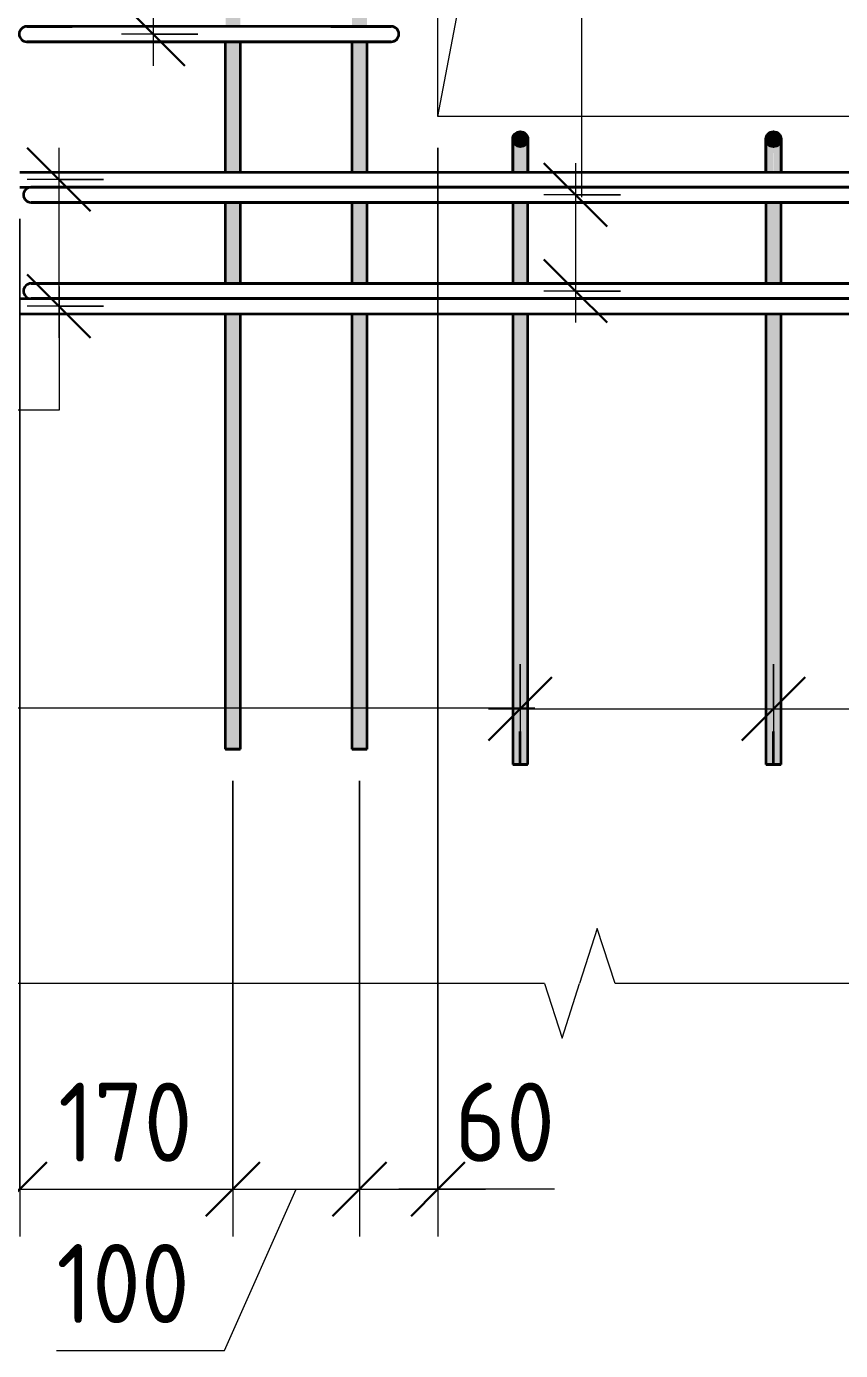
# Model space of a CAD drawing. Header units: millimetres. Extents: x -420 to 46222, y -4716 to 36443.
# Drawn here: x 43293 to 43936, y 440 to 1486 of the extents above; entities that cross this region are included whole.
import ezdxf

# ---------------------------------------------------------------- set-up
doc = ezdxf.new("R2010")
doc.units = ezdxf.units.MM
for name, color, linetype, lineweight in [('AA_Dim', 7, 'Continuous', 9), ('AA_Dim-25', 7, 'Continuous', 9), ('AA_Oformlenie', 7, 'Continuous', 9), ('AA_Vinoska', 7, 'Continuous', 9), ('AF_Okno', 7, 'Continuous', 20), ('AF_Stena_Опалубка', 253, 'Continuous', 20), ('KR_Armatura_Tonkie', 7, 'Continuous', 20)]:
    doc.layers.add(name, color=color, linetype=linetype, lineweight=lineweight)
doc.styles.add('ISOCPEUR_6', font='isocpeur.ttf', dxfattribs={"width": 0.9, "height": 62.5})
doc.styles.add('ISOCPEUR_8', font='isocpeur.ttf', dxfattribs={"width": 0.8, "height": 62.5})
doc.dimstyles.new('05_Округл_5мм__прозр__2', dxfattribs={"dimscale": 304.8, "dimtxt": 62.248823, "dimasz": 0.139436, "dimexe": 0.123031, "dimexo": 0.082021, "dimgap": 0.008202, "dimtad": 1, "dimdec": 0, "dimrnd": 5, "dimdsep": 46, "dimtxsty": 'ISOCPEUR_6', "dimblk1": 'OBLIQUE', "dimblk2": 'OBLIQUE', "dimsah": 1, "dimcen": 0.09, "dimdle": 0.123031, "dimazin": 0, "dimtfac": 1, "dimtdec": 4, "dimtix": 1, "dimtmove": 1, "dimatfit": 3, "dimfxl": 1, "dimtvp": 1, "dimtolj": 1, "dimtzin": 0, "dimlwd": 18, "dimlwe": 18, "dimarcsym": 2})
doc.dimstyles.new('05_Округл_5мм__прозр__3', dxfattribs={"dimscale": 304.8, "dimtxt": 62.248823, "dimasz": 0.139436, "dimexe": 0.123031, "dimexo": 0.082021, "dimgap": 0.008202, "dimtad": 1, "dimdec": 0, "dimrnd": 5, "dimdsep": 46, "dimtxsty": 'ISOCPEUR_6', "dimblk1": 'OBLIQUE', "dimblk2": 'OBLIQUE', "dimsah": 1, "dimcen": 0.09, "dimdle": 0.123031, "dimazin": 0, "dimtfac": 1, "dimtdec": 4, "dimtix": 1, "dimtmove": 0, "dimatfit": 3, "dimfxl": 1, "dimtvp": 1, "dimtolj": 1, "dimtzin": 0, "dimlwd": 18, "dimlwe": 18, "dimarcsym": 2})
doc.dimstyles.new('10_Раскладка_арматуры_с_засечками_1', dxfattribs={"dimscale": 304.8, "dimtxt": 0.18, "dimasz": 0.164042, "dimexe": 0.082021, "dimexo": 0, "dimgap": 0, "dimtad": 1, "dimdec": 3, "dimrnd": 0.001, "dimdsep": 46, "dimtxsty": 'ISOCPEUR_8', "dimblk1": 'OBLIQUE', "dimblk2": 'OBLIQUE', "dimsah": 1, "dimcen": 0.09, "dimdle": 0.082021, "dimazin": 0, "dimtfac": 1, "dimtdec": 4, "dimtix": 1, "dimtmove": 0, "dimatfit": 3, "dimfxl": 1, "dimtvp": 1, "dimtolj": 1, "dimtzin": 0, "dimlwd": 18, "dimlwe": 18, "dimarcsym": 2})

# ---------------------------------------------------------------- blocks, each defined once
blk = doc.blocks.new('231_Отверстие прямоугольное в стене _Окно_Стена_ - Отверстие прямоугольное с обрамлением-4191040-Схема обрамления отверстия 1530х1930 _h_')
at = {"layer": 'AF_Okno', "lineweight": 9}
blk.add_line((-34150, 1415), (-33844, 3039), dxfattribs=at)
blk = doc.blocks.new('350_Стержень П торец СК-СГ _НесАрм_РабПлоск_ - 350_Стержень П торец СК-СГ _НесАрм_РабПлоск_-4140246-Схема обрамления отверстия 1530х1930 _h_')
at = {"layer": 'KR_Armatura_Tonkie', "lineweight": 35}
for points in [[(-34085, 1391), (-34083.4, 1391.2), (-34082, 1391.8), (-34080.8, 1392.8), (-34079.8, 1394), (-34079.2, 1395.4), (-34079, 1397), (-34079.2, 1398.6), (-34079.8, 1400), (-34080.8, 1401.2), (-34082, 1402.2), (-34083.4, 1402.8), (-34085, 1403), (-34086.6, 1402.8), (-34088, 1402.2), (-34089.2, 1401.2), (-34090.2, 1400), (-34090.8, 1398.6), (-34091, 1397), (-34090.8, 1395.4), (-34090.2, 1394), (-34089.2, 1392.8), (-34088, 1391.8), (-34086.1, 1391.1)], [(-34089.2, 1371), (-34085, 1371), (-34085, 1391), (-34086.6, 1391.2), (-34088.4, 1392.1), (-34089.8, 1393.5), (-34090.4, 1394.6), (-34090.8, 1395.4), (-34090.7, 1392.8), (-34091, 1391.1), (-34090.6, 1372.9), (-34090.2, 1371), (-34089.3, 1371)], [(-34084.8, 1371), (-34079.1, 1371), (-34079.1, 1390.7), (-34079.2, 1393.4), (-34079.2, 1395.4), (-34080.2, 1393.5), (-34081.6, 1392.1), (-34082, 1391.8), (-34083.9, 1391.1), (-34085, 1391), (-34084.9, 1371)], [(-34079, 1390.3), (-34079.3, 1392.7), (-34079.1, 1391.1), (-34079, 1390.4)]]:
    blk.add_hatch(color=256, dxfattribs=at).paths.add_polyline_path(points)
h = blk.add_hatch(color=256, dxfattribs=at)
h.paths.add_polyline_path([(-34090.4, 1371), (-34090.7, 1372.9), (-34090.6, 1371)])
h.paths.add_polyline_path([(-34090.9, 1391.6), (-34090.8, 1394.1), (-34090.9, 1391.8)])
h = blk.add_hatch(color=256, dxfattribs=at)
h.paths.add_polyline_path([(-34086.6, 903), (-34085, 903), (-34085, 1259), (-34091, 1259), (-34090.8, 903), (-34088, 903)])
h.paths.add_polyline_path([(-34088, 1283), (-34085, 1283), (-34085, 1347), (-34091, 1347), (-34090.8, 1283), (-34088.2, 1283)])
h = blk.add_hatch(color=256, dxfattribs=at)
h.paths.add_polyline_path([(-34085, 903), (-34079, 903), (-34079.2, 1259), (-34085, 1259), (-34085, 949.9)])
h.paths.add_polyline_path([(-34079.8, 1283), (-34079, 1283), (-34079.2, 1347), (-34085, 1347), (-34085, 1283), (-34080, 1283)])
at = {"layer": 'AA_Oformlenie'}
for start, end in [(90, 270), (270, 90)]:
    blk.add_arc((-34085, 1397), 6, start, end, dxfattribs=at)
at = {"layer": 'KR_Armatura_Tonkie', "lineweight": 35}
for p, q in [((-34091, 1347), (-34091, 1283)), ((-34079, 1283), (-34079, 1347)), ((-34091, 1259), (-34091, 903)), ((-34079, 903), (-34079, 1259)), ((-34085, 903), (-34085, 929)), ((-34085, 903), (-34085, 929)), ((-34085, 903), (-34091, 903)), ((-34090.8, 903), (-34085, 903)), ((-34085, 903), (-34090.8, 903)), ((-34090.8, 903), (-34085, 903)), ((-34085, 903), (-34079.2, 903)), ((-34079, 903), (-34085, 903)), ((-34085, 903), (-34079.2, 903)), ((-34079.2, 903), (-34085, 903))]:
    blk.add_line(p, q, dxfattribs=at)
at = {"layer": 'KR_Armatura_Tonkie', "lineweight": 35, "flags": 128}
for points in [[(-34091, 1397), (-34091, 1395), (-34091, 1389.4), (-34091, 1380.6), (-34091, 1371)], [(-34091, 1371), (-34091, 1372.7), (-34091, 1383.2), (-34091, 1391.2), (-34091, 1395.9), (-34091, 1397)], [(-34079, 1371), (-34079, 1372.7), (-34079, 1383.2), (-34079, 1391.2), (-34079, 1395.9), (-34079, 1397)], [(-34079, 1397), (-34079, 1395), (-34079, 1389.4), (-34079, 1380.6), (-34079, 1371)]]:
    blk.add_lwpolyline(points, dxfattribs=at)
at = {"layer": 'KR_Armatura_Tonkie', "lineweight": 35}
blk.add_circle((-34085, 1397), 6, dxfattribs=at)
blk = doc.blocks.new('350_Стержень верт с удлинением концов _НесАрм_РабПлоск_ - 350_Стержень верт с удлинением концов _НесАрм_РабПлоск_-V21-Схема обрамления отверстия 1530х1930 _h_')
at = {"layer": 'KR_Armatura_Tonkie', "lineweight": 35}
h = blk.add_hatch(color=256, dxfattribs=at)
h.paths.add_polyline_path([(-34212, 915), (-34206, 915), (-34206.3, 1259), (-34218, 1259), (-34217.8, 915), (-34213.6, 915)])
h.paths.add_polyline_path([(-34213.7, 1283), (-34206, 1283), (-34206.3, 1347), (-34218, 1347), (-34217.8, 1283), (-34215, 1283)])
h.paths.add_polyline_path([(-34213.8, 1371), (-34206, 1371), (-34206.2, 1474), (-34218, 1474), (-34217.8, 1371), (-34215, 1371)])
h.paths.add_polyline_path([(-34217.8, 1486), (-34206, 1486), (-34206.2, 1674), (-34218, 1674), (-34218, 1486)])
h.paths.add_polyline_path([(-34216, 1686), (-34206, 1686), (-34206.2, 1874), (-34218, 1874), (-34217.8, 1686), (-34216.2, 1686)])
h.paths.add_polyline_path([(-34209.1, 1886), (-34206, 1886), (-34206.2, 2074), (-34218, 2074), (-34217.8, 1886), (-34209.4, 1886)])
h.paths.add_polyline_path([(-34217.9, 2086), (-34206, 2086), (-34206.2, 2274), (-34218, 2274), (-34218, 2086)])
h.paths.add_polyline_path([(-34216, 2286), (-34206, 2286), (-34206.2, 2474), (-34218, 2474), (-34217.8, 2286), (-34216.2, 2286)])
h.paths.add_polyline_path([(-34217.9, 2486), (-34206, 2486), (-34206.2, 2674), (-34218, 2674), (-34218, 2486)])
h.paths.add_polyline_path([(-34210.4, 2686), (-34206, 2686), (-34206.2, 2874), (-34218, 2874), (-34217.8, 2686), (-34211.3, 2686)])
h.paths.add_polyline_path([(-34216, 2886), (-34206, 2886), (-34206.2, 3074), (-34218, 3074), (-34217.8, 2886), (-34216.2, 2886)])
h.paths.add_polyline_path([(-34217.9, 3086), (-34206, 3086), (-34206.2, 3274), (-34218, 3274), (-34218, 3086)])
h.paths.add_polyline_path([(-34217.8, 3286), (-34206, 3286), (-34206.2, 3387), (-34218, 3387), (-34217.9, 3286)])
h.paths.add_polyline_path([(-34213.6, 3419), (-34206, 3419), (-34206.2, 3487), (-34218, 3487), (-34217.8, 3419), (-34214.7, 3419)])
h.paths.add_polyline_path([(-34216, 3519), (-34206, 3519), (-34206.2, 4080), (-34218, 4080), (-34217.8, 3519), (-34216.2, 3519)])
for p, q in [((-34218, 1474), (-34218, 1371)), ((-34206, 1371), (-34206, 1474)), ((-34218, 1347), (-34218, 1283)), ((-34206, 1283), (-34206, 1347)), ((-34218, 1259), (-34218, 915)), ((-34206, 915), (-34206, 1259)), ((-34206, 915), (-34218, 915)), ((-34217.8, 915), (-34206.2, 915))]:
    blk.add_line(p, q, dxfattribs=at)
blk = doc.blocks.new('350_Стержень верт с удлинением концов _НесАрм_РабПлоск_ - 350_Стержень верт с удлинением концов _НесАрм_РабПлоск_-V19-Схема обрамления отверстия 1530х1930 _h_')
at = {"layer": 'KR_Armatura_Tonkie', "lineweight": 35}
for p, q in [((-32464, 1474), (-32464, 1371)), ((-32452, 1371), (-32452, 1474)), ((-32464, 1347), (-32464, 1283)), ((-32452, 1283), (-32452, 1347)), ((-32464, 1259), (-32464, 915)), ((-32452, 915), (-32452, 1259)), ((-32463.8, 915), (-32452.2, 915)), ((-32452.2, 915), (-32463.8, 915))]:
    blk.add_line(p, q, dxfattribs=at)
blk = doc.blocks.new('350_Стержень верт с удлинением концов _НесАрм_РабПлоск_ - 350_Стержень верт с удлинением концов _НесАрм_РабПлоск_-4184977-Схема обрамления отверстия 1530х1930 _h_')
at = {"layer": 'KR_Armatura_Tonkie', "lineweight": 35}
h = blk.add_hatch(color=256, dxfattribs=at)
h.paths.add_polyline_path([(-32458, 915), (-32452, 915), (-32452.3, 1259), (-32464, 1259), (-32463.8, 915), (-32459.6, 915)])
h.paths.add_polyline_path([(-32458.2, 1283), (-32452, 1283), (-32452.3, 1347), (-32464, 1347), (-32463.8, 1283), (-32459.6, 1283)])
h.paths.add_polyline_path([(-32452.9, 1371), (-32452, 1371), (-32452.2, 1474), (-32464, 1474), (-32463.8, 1371), (-32453.8, 1371)])
h.paths.add_polyline_path([(-32453.8, 1486), (-32452, 1486), (-32452.2, 1674), (-32464, 1674), (-32463.8, 1486), (-32454, 1486)])
h.paths.add_polyline_path([(-32458.4, 1686), (-32452, 1686), (-32452.2, 1874), (-32464, 1874), (-32463.8, 1686), (-32459.6, 1686)])
h.paths.add_polyline_path([(-32453.1, 1886), (-32452, 1886), (-32452.2, 2074), (-32464, 2074), (-32463.8, 1886), (-32453.8, 1886)])
h.paths.add_polyline_path([(-32453.8, 2086), (-32452, 2086), (-32452.2, 2274), (-32464, 2274), (-32463.8, 2086), (-32454.2, 2086)])
h.paths.add_polyline_path([(-32458.7, 2286), (-32452, 2286), (-32452.2, 2474), (-32464, 2474), (-32463.8, 2286), (-32459.6, 2286)])
h.paths.add_polyline_path([(-32453.8, 2486), (-32452, 2486), (-32452.2, 2674), (-32464, 2674), (-32463.8, 2486), (-32454.4, 2486)])
h.paths.add_polyline_path([(-32453.8, 2686), (-32452, 2686), (-32452.2, 2874), (-32464, 2874), (-32463.8, 2686), (-32454.5, 2686)])
h.paths.add_polyline_path([(-32459, 2886), (-32452, 2886), (-32452.2, 3074), (-32464, 3074), (-32463.8, 2886), (-32459.6, 2886)])
h.paths.add_polyline_path([(-32453.8, 3086), (-32452, 3086), (-32452.2, 3274), (-32464, 3274), (-32463.8, 3086), (-32454.6, 3086)])
h.paths.add_polyline_path([(-32453.8, 3286), (-32452, 3286), (-32452.2, 3387), (-32464, 3387), (-32463.8, 3286), (-32454.7, 3286)])
h.paths.add_polyline_path([(-32459.2, 3419), (-32452, 3419), (-32452.2, 3487), (-32464, 3487), (-32463.8, 3419), (-32459.6, 3419)])
h.paths.add_polyline_path([(-32459.3, 3519), (-32452, 3519), (-32452.2, 4080), (-32464, 4080), (-32463.8, 3519), (-32459.6, 3519)])
for p, q in [((-32464, 1474), (-32464, 1371)), ((-32452, 1371), (-32452, 1474)), ((-32464, 1347), (-32464, 1283)), ((-32452, 1283), (-32452, 1347)), ((-32464, 1259), (-32464, 915)), ((-32452, 915), (-32452, 1259)), ((-32452, 915), (-32464, 915)), ((-32463.8, 915), (-32452.2, 915))]:
    blk.add_line(p, q, dxfattribs=at)
blk = doc.blocks.new('350_Стержень П торец СК-СГ _НесАрм_РабПлоск_ - 350_Стержень П торец СК-СГ _НесАрм_РабПлоск_-V22-Схема обрамления отверстия 1530х1930 _h_')
at = {"layer": 'KR_Armatura_Tonkie', "lineweight": 35}
for points in [[(-33085, 1391), (-33083.4, 1391.2), (-33082, 1391.8), (-33080.8, 1392.8), (-33079.8, 1394), (-33079.2, 1395.4), (-33079, 1397), (-33079.2, 1398.6), (-33079.8, 1400), (-33080.8, 1401.2), (-33082, 1402.2), (-33084.1, 1402.9), (-33085, 1403), (-33086.6, 1402.8), (-33088, 1402.2), (-33089.2, 1401.2), (-33090.2, 1400), (-33090.8, 1398.6), (-33091, 1397), (-33090.8, 1395.4), (-33090.2, 1394), (-33089.2, 1392.8), (-33088, 1391.8), (-33086.6, 1391.2)], [(-33089.2, 1371), (-33085, 1371), (-33085, 1391), (-33086.6, 1391.2), (-33088.4, 1392.1), (-33089.8, 1393.5), (-33090.4, 1394.6), (-33090.8, 1395.4), (-33090.7, 1392.8), (-33091, 1391.1), (-33090.6, 1372.9), (-33090.2, 1371), (-33089.3, 1371)], [(-33084.8, 1371), (-33079.1, 1371), (-33079.1, 1390.7), (-33079.2, 1393.4), (-33079.2, 1395.4), (-33080.2, 1393.5), (-33081.6, 1392.1), (-33082, 1391.8), (-33084.1, 1391.1), (-33085, 1391), (-33084.9, 1371)], [(-33079, 1390.3), (-33079.3, 1392.7), (-33079.1, 1391.1), (-33079, 1390.4)]]:
    blk.add_hatch(color=256, dxfattribs=at).paths.add_polyline_path(points)
h = blk.add_hatch(color=256, dxfattribs=at)
h.paths.add_polyline_path([(-33090.4, 1371), (-33090.7, 1372.9), (-33090.6, 1371)])
h.paths.add_polyline_path([(-33090.9, 1391.6), (-33090.8, 1394.1), (-33090.9, 1391.8)])
h = blk.add_hatch(color=256, dxfattribs=at)
h.paths.add_polyline_path([(-33085, 903), (-33085, 1259), (-33091, 1259), (-33090.8, 903), (-33086.6, 903)])
h.paths.add_polyline_path([(-33087.8, 1283), (-33085, 1283), (-33085, 1347), (-33091, 1347), (-33090.8, 1283), (-33088, 1283)])
h = blk.add_hatch(color=256, dxfattribs=at)
h.paths.add_polyline_path([(-33085, 903), (-33079, 903), (-33079.2, 1259), (-33085, 1259), (-33085, 949.9)])
h.paths.add_polyline_path([(-33082, 1283), (-33079, 1283), (-33079.2, 1347), (-33085, 1347), (-33085, 1283), (-33082.2, 1283)])
at = {"layer": 'AA_Oformlenie'}
for start, end in [(90, 270), (270, 90)]:
    blk.add_arc((-33085, 1397), 6, start, end, dxfattribs=at)
at = {"layer": 'KR_Armatura_Tonkie', "lineweight": 35}
for p, q in [((-33091, 1347), (-33091, 1283)), ((-33079, 1283), (-33079, 1347)), ((-33091, 1259), (-33091, 903)), ((-33079, 903), (-33079, 1259)), ((-33085, 903), (-33085, 929)), ((-33085, 903), (-33085, 929)), ((-33085, 903), (-33091, 903)), ((-33090.8, 903), (-33085, 903)), ((-33085, 903), (-33090.8, 903)), ((-33090.8, 903), (-33085, 903)), ((-33085, 903), (-33079.2, 903)), ((-33079, 903), (-33085, 903)), ((-33085, 903), (-33079.2, 903)), ((-33079.2, 903), (-33085, 903))]:
    blk.add_line(p, q, dxfattribs=at)
at = {"layer": 'KR_Armatura_Tonkie', "lineweight": 35, "flags": 128}
for points in [[(-33091, 1397), (-33091, 1395), (-33091, 1389.4), (-33091, 1380.6), (-33091, 1371)], [(-33091, 1371), (-33091, 1372.7), (-33091, 1383.2), (-33091, 1391.2), (-33091, 1395.9), (-33091, 1397)], [(-33079, 1371), (-33079, 1372.7), (-33079, 1383.2), (-33079, 1391.2), (-33079, 1395.9), (-33079, 1397)], [(-33079, 1397), (-33079, 1395), (-33079, 1389.4), (-33079, 1380.6), (-33079, 1371)]]:
    blk.add_lwpolyline(points, dxfattribs=at)
at = {"layer": 'KR_Armatura_Tonkie', "lineweight": 35}
blk.add_circle((-33085, 1397), 6, dxfattribs=at)
blk = doc.blocks.new('011_Прямоугольник обрыва _ЭлУзла_ - 011_Прямоугольник обрыва _ЭлУзла_-4186116-Схема обрамления отверстия 1530х1930 _h_')
at = {"layer": 'AA_Oformlenie'}
for p, q in [((-34065.8, 730), (-34677.7, 730)), ((-32786.9, 730), (-34010.1, 730))]:
    blk.add_line(p, q, dxfattribs=at)
blk = doc.blocks.new('DIMBLOCK123-Схема обрамления отверстия 1530х1930 _h_')
at = {"layer": 'AA_Dim-25', "lineweight": 18}
for p, q in [((43288.1, 1334), (43288.1, 529.9)), ((43288.1, 567.4), (43288.1, 1334)), ((43456.4, 890), (43456.4, 529.9)), ((43456.4, 567.4), (43456.4, 890)), ((43250.6, 567.4), (43456.4, 567.4))]:
    blk.add_line(p, q, dxfattribs=at)
at = {"layer": 'AA_Dim-25', "lineweight": 30}
for p, q in [((43288.1, 567.4), (43309.3, 588.7)), ((43456.4, 567.4), (43477.6, 588.7)), ((43288.1, 567.4), (43266.8, 546.2)), ((43456.4, 567.4), (43435.1, 546.2))]:
    blk.add_line(p, q, dxfattribs=at)
at = {"layer": 'AA_Dim-25', "color": 0, "lineweight": 18, "insert": (43318.4, 651.6), "char_height": 62.5, "width": 129.286, "attachment_point": 1, "line_spacing_factor": 1.149209, "style": 'ISOCPEUR_6'}
blk.add_mtext('170', dxfattribs=at)
blk = doc.blocks.new('_Oblique')
at = {"color": 0, "linetype": 'ByBlock', "lineweight": -2}
blk.add_line((-0.5, -0.5), (0.5, 0.5), dxfattribs=at)
blk = doc.blocks.new('DIMBLOCK124-Схема обрамления отверстия 1530х1930 _h_')
at = {"layer": 'AA_Dim-25', "lineweight": 18}
for p, q in [((43456.4, 890), (43456.4, 529.9)), ((43456.4, 567.4), (43456.4, 890)), ((43556.4, 890), (43556.4, 529.9)), ((43556.4, 567.4), (43556.4, 890)), ((43449.8, 439.9), (43506.4, 567.4)), ((43456.4, 567.4), (43556.4, 567.4)), ((43317, 439.9), (43449.8, 439.9))]:
    blk.add_line(p, q, dxfattribs=at)
at = {"layer": 'AA_Dim-25', "lineweight": 30}
for p, q in [((43456.4, 567.4), (43477.6, 588.7)), ((43556.4, 567.4), (43577.6, 588.7)), ((43456.4, 567.4), (43435.1, 546.2)), ((43556.4, 567.4), (43535.1, 546.2))]:
    blk.add_line(p, q, dxfattribs=at)
at = {"layer": 'AA_Dim-25', "color": 0, "lineweight": 18, "insert": (43317, 524.1), "char_height": 62.5, "width": 129.286, "attachment_point": 1, "line_spacing_factor": 1.149209, "style": 'ISOCPEUR_6'}
blk.add_mtext('100', dxfattribs=at)
blk = doc.blocks.new('DIMBLOCK125-Схема обрамления отверстия 1530х1930 _h_')
at = {"layer": 'AA_Dim-25', "lineweight": 18}
for p, q in [((43618.4, 1390), (43618.4, 529.9)), ((43618.4, 567.4), (43618.4, 1390)), ((43556.4, 890), (43556.4, 529.9)), ((43556.4, 567.4), (43556.4, 890)), ((43556.4, 567.4), (43655.9, 567.4)), ((43606.5, 567.4), (43587.4, 567.4)), ((43710.5, 567.4), (43606.5, 567.4))]:
    blk.add_line(p, q, dxfattribs=at)
at = {"layer": 'AA_Dim-25', "lineweight": 30}
for p, q in [((43556.4, 567.4), (43577.6, 588.7)), ((43618.4, 567.4), (43639.6, 588.7)), ((43556.4, 567.4), (43535.1, 546.2)), ((43618.4, 567.4), (43597.1, 546.2))]:
    blk.add_line(p, q, dxfattribs=at)
at = {"layer": 'AA_Dim-25', "color": 0, "lineweight": 18, "insert": (43631.5, 651.6), "char_height": 62.5, "width": 94.81, "attachment_point": 1, "line_spacing_factor": 1.149209, "style": 'ISOCPEUR_6'}
blk.add_mtext('60', dxfattribs=at)
blk = doc.blocks.new('DIMBLOCK129-Схема обрамления отверстия 1530х1930 _h_')
at = {"layer": 'AA_Dim-25', "lineweight": 18}
for p, q in [((43683.4, 982.2), (43683.4, 921.9)), ((43683.4, 946.9), (43683.4, 982.2)), ((43883.4, 982.2), (43883.4, 921.9)), ((43883.4, 946.9), (43883.4, 982.2)), ((43658.4, 946.9), (43883.4, 946.9))]:
    blk.add_line(p, q, dxfattribs=at)
at = {"layer": 'AA_Dim-25', "lineweight": 30}
for p, q in [((43683.4, 946.9), (43708.4, 971.9)), ((43883.4, 946.9), (43908.4, 971.9)), ((43683.4, 946.9), (43658.4, 921.9)), ((43883.4, 946.9), (43858.4, 921.9))]:
    blk.add_line(p, q, dxfattribs=at)
blk = doc.blocks.new('DIMBLOCK130-Схема обрамления отверстия 1530х1930 _h_')
at = {"layer": 'AA_Dim-25', "lineweight": 18}
for p, q in [((43883.4, 982.2), (43883.4, 921.9)), ((43883.4, 946.9), (43883.4, 982.2)), ((44083.4, 982.2), (44083.4, 921.9)), ((44083.4, 946.9), (44083.4, 982.2)), ((43883.4, 946.9), (44083.4, 946.9))]:
    blk.add_line(p, q, dxfattribs=at)
at = {"layer": 'AA_Dim-25', "lineweight": 30}
for p, q in [((43883.4, 946.9), (43908.4, 971.9)), ((44083.4, 946.9), (44108.4, 971.9)), ((43883.4, 946.9), (43858.4, 921.9)), ((44083.4, 946.9), (44058.4, 921.9))]:
    blk.add_line(p, q, dxfattribs=at)
blk = doc.blocks.new('DIMBLOCK138-Схема обрамления отверстия 1530х1930 _h_')
at = {"layer": 'AA_Dim-25', "lineweight": 30}
for p, q in [((43727.1, 1353), (43702.1, 1378)), ((43727.1, 1353), (43752.1, 1328)), ((43727.1, 1277), (43702.1, 1302)), ((43727.1, 1277), (43752.1, 1252))]:
    blk.add_line(p, q, dxfattribs=at)
at = {"layer": 'AA_Dim-25', "lineweight": 18}
for p, q in [((43727.1, 1378), (43727.1, 1252)), ((43762.5, 1353), (43702.1, 1353)), ((43727.1, 1353), (43762.5, 1353)), ((43762.5, 1277), (43702.1, 1277)), ((43727.1, 1277), (43762.5, 1277))]:
    blk.add_line(p, q, dxfattribs=at)
blk = doc.blocks.new('DIMBLOCK140-Схема обрамления отверстия 1530х1930 _h_')
at = {"layer": 'AA_Dim-25', "lineweight": 30}
for p, q in [((43319, 1365), (43294, 1390)), ((43319, 1365), (43344, 1340)), ((43319, 1265), (43294, 1290)), ((43319, 1265), (43344, 1240))]:
    blk.add_line(p, q, dxfattribs=at)
at = {"layer": 'AA_Dim-25', "lineweight": 18}
for p, q in [((43319, 1390), (43319, 1240)), ((43354.3, 1365), (43294, 1365)), ((43319, 1365), (43354.3, 1365)), ((43354.3, 1265), (43294, 1265)), ((43319, 1265), (43354.3, 1265))]:
    blk.add_line(p, q, dxfattribs=at)
blk = doc.blocks.new('DIMBLOCK149-Схема обрамления отверстия 1530х1930 _h_')
at = {"layer": 'AA_Dim-25', "lineweight": 30}
for p, q in [((43393.3, 1680), (43368.3, 1705)), ((43393.3, 1680), (43418.3, 1655)), ((43393.3, 1480), (43368.3, 1505)), ((43393.3, 1480), (43418.3, 1455))]:
    blk.add_line(p, q, dxfattribs=at)
at = {"layer": 'AA_Dim-25', "lineweight": 18}
for p, q in [((43428.7, 1680), (43368.3, 1680)), ((43393.3, 1680), (43393.3, 1455)), ((43393.3, 1680), (43428.7, 1680)), ((43428.7, 1480), (43368.3, 1480)), ((43393.3, 1480), (43428.7, 1480))]:
    blk.add_line(p, q, dxfattribs=at)

msp = doc.modelspace()

# ---------------------------------------------------------------- linework, layer by layer
at = {"layer": 'AA_Vinoska'}
for p, q in [((43732.1187, 1351.0429), (43732.1187, 1583.5793)), ((43319.1776, 1280.6625), (43319.1776, 1182.8689)), ((43319.1776, 1182.8689), (43045.0316, 1182.8689)), ((43694.7771, 947.3044), (43045.0316, 947.3044)), ((43744.1962, 773.3251), (43730.1191, 730)), ((43758.2734, 730), (43744.1962, 773.3251)), ((43702.6191, 730), (43716.3691, 686.6987)), ((43716.3691, 686.6987), (43730.1191, 730))]:
    msp.add_line(p, q, dxfattribs=at)
at = {"layer": 'AF_Stena_Опалубка'}
for p, q in [((43618.3974, 1415), (43618.3974, 3345)), ((45148.3974, 1415), (43618.3974, 1415))]:
    msp.add_line(p, q, dxfattribs=at)
at = {"layer": 'KR_Armatura_Tonkie', "lineweight": 35}
for p, q in [((43329.542, 1486), (43293.542, 1486)), ((43293.542, 1486), (43329.542, 1486)), ((43545.542, 1486), (43329.542, 1486)), ((43520.0862, 1486), (43482.9207, 1486)), ((43581.542, 1486), (43520.0862, 1486)), ((43533.8324, 1486), (43570.9979, 1486)), ((43570.9979, 1486), (43545.542, 1486)), ((43563.76, 1486), (43581.542, 1486)), ((43570.9979, 1486), (43570.9979, 1486)), ((43329.542, 1474), (43293.542, 1474)), ((43293.542, 1474), (43329.542, 1474)), ((43545.542, 1474), (43329.542, 1474)), ((43329.542, 1474), (43545.542, 1474)), ((43520.0862, 1474), (43482.9207, 1474)), ((43581.542, 1474), (43520.0862, 1474)), ((43533.8324, 1474), (43570.9979, 1474)), ((43581.542, 1474), (43545.542, 1474)), ((43545.542, 1474), (43563.542, 1474)), ((43563.76, 1474), (43581.542, 1474)), ((43570.9979, 1474), (43581.542, 1474)), ((43288.0634, 1371), (45458.0634, 1371)), ((43288.0634, 1371), (45458.0634, 1371)), ((43498.0634, 1371), (45358.0634, 1371)), ((43288.0634, 1359), (45458.0634, 1359)), ((43288.0634, 1359), (45458.0634, 1359)), ((43332.9869, 1359), (43296.9869, 1359)), ((43296.9869, 1359), (43332.9869, 1359)), ((44105.9869, 1359), (43332.9869, 1359)), ((43332.9869, 1359), (44105.9869, 1359)), ((43498.0634, 1359), (45358.0634, 1359)), ((43332.9869, 1347), (43296.9869, 1347)), ((43296.9869, 1347), (43332.9869, 1347)), ((44105.9869, 1347), (43332.9869, 1347)), ((43332.9869, 1347), (44105.9869, 1347)), ((43332.9869, 1283), (43296.9869, 1283)), ((43296.9869, 1283), (43332.9869, 1283)), ((44105.9869, 1283), (43332.9869, 1283)), ((43332.9869, 1283), (44105.9869, 1283)), ((43288.0634, 1271), (45458.0634, 1271)), ((43288.0634, 1271), (45458.0634, 1271)), ((43332.9869, 1271), (43296.9869, 1271)), ((43296.9869, 1271), (43332.9869, 1271)), ((44105.9869, 1271), (43332.9869, 1271)), ((43332.9869, 1271), (44105.9869, 1271)), ((43288.0634, 1259), (45458.0634, 1259)), ((43288.0634, 1259), (45458.0634, 1259))]:
    msp.add_line(p, q, dxfattribs=at)
for centre, start, end in [((43293.542, 1480), 90, 270), ((43293.542, 1480), 90, 270), ((43581.542, 1480), 270, 90), ((43581.542, 1480), 347.555256, 90), ((43581.542, 1480), 270, 90), ((43581.542, 1480), 270, 345), ((43296.9869, 1353), 90, 270), ((43296.9869, 1353), 90, 270), ((43296.9869, 1277), 90, 270), ((43296.9869, 1277), 90, 270)]:
    msp.add_arc(centre, 6, start, end, dxfattribs=at)

# ---------------------------------------------------------------- block references
at = {"layer": 'AA_Oformlenie'}
msp.add_blockref('011_Прямоугольник обрыва _ЭлУзла_ - 011_Прямоугольник обрыва _ЭлУзла_-4186116-Схема обрамления отверстия 1530х1930 _h_', (77768.3974, 0), dxfattribs=at)
at = {"layer": 'AF_Okno'}
msp.add_blockref('231_Отверстие прямоугольное в стене _Окно_Стена_ - Отверстие прямоугольное с обрамлением-4191040-Схема обрамления отверстия 1530х1930 _h_', (77768.3974, 0), dxfattribs=at)
at = {"layer": 'KR_Armatura_Tonkie', "lineweight": 35}
for name, p in [('350_Стержень верт с удлинением концов _НесАрм_РабПлоск_ - 350_Стержень верт с удлинением концов _НесАрм_РабПлоск_-4184977-Схема обрамления отверстия 1530х1930 _h_', (75914.3974, 0)), ('350_Стержень верт с удлинением концов _НесАрм_РабПлоск_ - 350_Стержень верт с удлинением концов _НесАрм_РабПлоск_-V19-Схема обрамления отверстия 1530х1930 _h_', (75914.3974, 0)), ('350_Стержень верт с удлинением концов _НесАрм_РабПлоск_ - 350_Стержень верт с удлинением концов _НесАрм_РабПлоск_-V21-Схема обрамления отверстия 1530х1930 _h_', (77768.3974, 0)), ('350_Стержень верт с удлинением концов _НесАрм_РабПлоск_ - 350_Стержень верт с удлинением концов _НесАрм_РабПлоск_-V19-Схема обрамления отверстия 1530х1930 _h_', (76014.3974, 0)), ('350_Стержень П торец СК-СГ _НесАрм_РабПлоск_ - 350_Стержень П торец СК-СГ _НесАрм_РабПлоск_-4140246-Схема обрамления отверстия 1530х1930 _h_', (77768.3974, 0)), ('350_Стержень П торец СК-СГ _НесАрм_РабПлоск_ - 350_Стержень П торец СК-СГ _НесАрм_РабПлоск_-V22-Схема обрамления отверстия 1530х1930 _h_', (76968.3974, 0))]:
    msp.add_blockref(name, p, dxfattribs=at)

# ---------------------------------------------------------------- dimensions: what is measured, and where the dimension line sits
at = {"layer": 'AA_Dim', "lineweight": 18}
for base, p1, p2, override, picture, middle in [((43393.3493, 1480), (43428.7046, 1680), (43428.7046, 1480), {"dimpost": '<>', "dimfxl": 200}, 'DIMBLOCK149-Схема обрамления отверстия 1530х1930 _h_', (43362.0993, 1580)), ((43318.9874, 1265), (43354.3427, 1365), (43354.3427, 1265), {"dimpost": '<>', "dimfxl": 100}, 'DIMBLOCK140-Схема обрамления отверстия 1530х1930 _h_', (43287.7374, 1315)), ((43727.1356, 1277), (43762.4909, 1353), (43762.4909, 1277), {"dimpost": '<>', "dimfxl": 76}, 'DIMBLOCK138-Схема обрамления отверстия 1530х1930 _h_', (43695.8856, 1315))]:
    dim = msp.add_linear_dim(base=base, p1=p1, p2=p2, angle=90, dimstyle='10_Раскладка_арматуры_с_засечками_1', override=override, dxfattribs=at)
    dim.commit()
    dim.dimension.update_dxf_attribs({"geometry": picture, "text_midpoint": middle})
for base, p1, p2, override, picture, middle in [((43618.3974, 567.4403), (43556.3974, 915), (43618.3974, 1415), {"dimpost": '<>', "dimfxl": 503.829336}, 'DIMBLOCK125-Схема обрамления отверстия 1530х1930 _h_', (43678.8919, 609.9271)), ((43556.3974, 567.4403), (43456.3974, 915), (43556.3974, 915), {"dimpost": '<>', "dimfxl": 100}, 'DIMBLOCK124-Схема обрамления отверстия 1530х1930 _h_', (43381.6894, 482.4271))]:
    dim = msp.add_linear_dim(base=base, p1=p1, p2=p2, dimstyle='05_Округл_5мм__прозр__2', override=override, dxfattribs=at)
    dim.commit()
    dim.dimension.update_dxf_attribs({"geometry": picture, "text_midpoint": middle, "dimtype": 160})
for base, p1, p2, dimstyle, override, picture, middle in [((43456.3974, 567.4403), (43288.0634, 1359), (43456.3974, 915), '05_Округл_5мм__прозр__3', {"dimpost": '<>', "dimfxl": 474.839262}, 'DIMBLOCK123-Схема обрамления отверстия 1530х1930 _h_', (43372.2304, 601.1903)), ((43883.3974, 946.884), (43683.3974, 982.2394), (43883.3974, 982.2394), '10_Раскладка_арматуры_с_засечками_1', {"dimpost": '<>', "dimfxl": 200}, 'DIMBLOCK129-Схема обрамления отверстия 1530х1930 _h_', (43783.3974, 978.134)), ((44083.3974, 946.884), (43883.3974, 982.2394), (44083.3974, 982.2394), '10_Раскладка_арматуры_с_засечками_1', {"dimpost": '<>', "dimfxl": 200}, 'DIMBLOCK130-Схема обрамления отверстия 1530х1930 _h_', (43983.3974, 978.134))]:
    dim = msp.add_linear_dim(base=base, p1=p1, p2=p2, dimstyle=dimstyle, override=override, dxfattribs=at)
    dim.commit()
    dim.dimension.update_dxf_attribs({"geometry": picture, "text_midpoint": middle})

doc.saveas('drawing.dxf')
